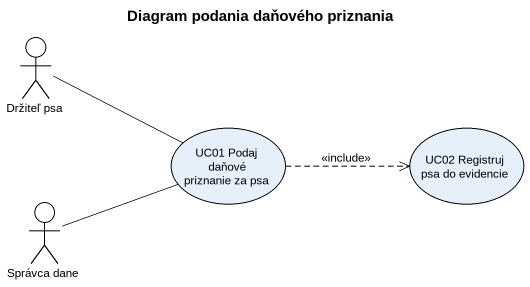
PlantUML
@startuml
title Diagram podania daňového priznania
actor "Držiteľ psa" as Držiteľ_psa
usecase "UC01 Podaj daňové priznanie za psa" as UC01_Podaj_daňové_priznanie
usecase "UC02 Registruj psa do evidencie" as UC02_Registruj_psa_do
actor "Správca dane" as Správca_dane
Držiteľ_psa -right- UC01_Podaj_daňové_priznanie
UC01_Podaj_daňové_priznanie .right.> UC02_Registruj_psa_do : <<include>>
Správca_dane -right- UC01_Podaj_daňové_priznanie
@enduml
